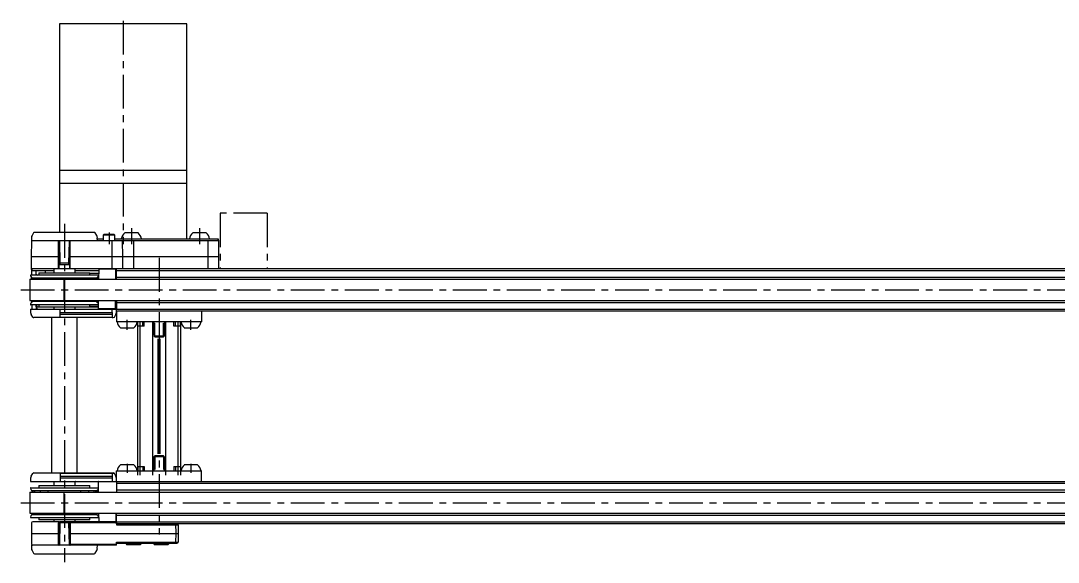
# Model space of a CAD drawing. Extents: x 0 to 1507, y -8 to 541.
# Drawn here: x 265.5 to 753.3, y 286.5 to 541 of the extents above; entities that cross this region are included whole.
import ezdxf

# ---------------------------------------------------------------- set-up
doc = ezdxf.new("R2010")
doc.units = 0
doc.header["$LTSCALE"] = 0.5
for name, pattern in [('CENTER', [50.8, 31.75, -6.35, 6.35, -6.35]), ('DASHED', [19.05, 12.7, -6.35]), ('PHANTOM', [63.5, 31.75, -6.35, 6.35, -6.35, 6.35, -6.35])]:
    doc.linetypes.add(name, pattern=pattern)
for name, color, linetype in [('MSM_CENTER', 1, 'CENTER'), ('MSM_CONTINUOUS', 7, 'CONTINUOUS'), ('MSM_DASHED', 4, 'DASHED'), ('MSM_IMAGINARY', 6, 'PHANTOM')]:
    doc.layers.add(name, color=color, linetype=linetype)

msp = doc.modelspace()

# ---------------------------------------------------------------- linework, layer by layer
at = {"layer": 'MSM_CENTER'}
for p, q in [((313.66, 541), (313.66, 436)), ((286.03, 445.5), (286.03, 286.5)), ((307.02, 441.5), (307.02, 436)), ((317.52, 443.5), (317.52, 436)), ((349.52, 443.5), (349.52, 436)), ((330.53, 429.5), (330.53, 299.5)), ((265.5, 414.5), (1305.9, 414.5)), ((315.53, 395.75), (315.53, 400.5)), ((345.53, 395.75), (345.53, 400.5)), ((315.53, 332.79), (315.53, 328.5)), ((345.53, 332.79), (345.53, 328.5)), ((265.5, 314.5), (1305.9, 314.5))]:
    msp.add_line(p, q, dxfattribs=at)
at = {"layer": 'MSM_CONTINUOUS'}
for p, q in [((283.66, 539.5), (283.66, 441.5)), ((343.66, 539.5), (283.66, 539.5)), ((343.66, 438.5), (343.66, 539.5)), ((283.66, 470.8), (343.66, 470.8)), ((343.66, 464.5), (283.66, 464.5)), ((270.56, 439.05), (270.53, 437.5)), ((271.54, 441.25), (270.83, 440.01)), ((300.09, 441.5), (271.98, 441.5)), ((301.24, 440.01), (300.52, 441.25)), ((301.53, 437.5), (301.5, 439.05)), ((304.58, 440.5), (304.28, 440.2)), ((309.78, 440.2), (304.28, 440.2)), ((304.28, 440.2), (304.28, 437.5)), ((309.48, 440.5), (304.58, 440.5)), ((309.78, 440.2), (309.48, 440.5)), ((309.78, 437.5), (309.78, 440.2)), ((320.66, 441.25), (314.41, 441.25)), ((352.66, 441.25), (346.41, 441.25)), ((358.39, 437.5), (270.53, 437.5)), ((270.53, 430), (270.66, 437.5)), ((283.3, 430), (283.3, 437.5)), ((283.53, 424.5), (283.53, 437.34)), ((283.71, 437.3), (283.54, 437.3)), ((283.72, 426.99), (283.54, 437.3)), ((283.71, 437.3), (283.89, 426.99)), ((288.18, 426.99), (288.36, 437.3)), ((288.53, 437.3), (288.35, 426.99)), ((288.53, 437.3), (288.36, 437.3)), ((288.53, 424.5), (288.53, 437.5)), ((288.53, 437.3), (288.53, 437.33)), ((288.73, 424.5), (288.73, 437.5)), ((301.5, 438.5), (304.28, 438.5)), ((308.52, 424.5), (308.52, 437.5)), ((309.78, 438.5), (313.27, 438.5)), ((313.27, 438.5), (345.27, 438.5)), ((313.52, 430), (313.39, 437.5)), ((318.52, 437.5), (318.52, 424.5)), ((345.27, 438.5), (358.38, 438.5)), ((353.52, 437.5), (353.52, 424.5)), ((358.38, 438.5), (358.19, 438.31)), ((358.19, 438.31), (358.2, 437.69)), ((358.38, 438.5), (358.4, 437.5)), ((358.4, 437.5), (358.53, 430)), ((270.63, 424.5), (270.53, 430)), ((283.53, 430), (270.53, 430)), ((283.3, 424.5), (283.3, 430)), ((283.62, 432.2), (283.53, 432.2)), ((283.67, 429.8), (283.53, 429.8)), ((288.53, 429.8), (288.4, 429.8)), ((288.53, 432.2), (288.44, 432.2)), ((358.52, 430), (288.53, 430)), ((313.42, 424.5), (313.52, 430)), ((358.53, 430), (358.44, 424.5)), ((270.65, 423.5), (270.63, 424.5)), ((270.63, 424.5), (1302.53, 424.5)), ((281.03, 424.5), (281.03, 422.5)), ((288.33, 426.99), (283.7, 426.99)), ((283.72, 426.99), (283.72, 426.7)), ((283.91, 426.5), (288.13, 426.5)), ((288.34, 426.7), (288.35, 426.99)), ((291.03, 422.5), (291.03, 424.5)), ((310.53, 419.5), (310.53, 424.5)), ((269.83, 419.5), (1302.23, 419.5)), ((269.83, 419.5), (269.83, 409.5)), ((301.82, 421.5), (270.25, 421.5)), ((270.53, 423.5), (270.57, 421.5)), ((281.03, 423.5), (270.53, 423.5)), ((270.6, 419.5), (270.59, 420.33)), ((270.83, 424.31), (270.63, 424.3)), ((270.84, 423.69), (270.65, 423.5)), ((302.27, 420), (270.66, 420)), ((270.66, 420), (270.66, 419.5)), ((270.84, 423.69), (270.83, 424.31)), ((271.97, 420), (271.97, 419.5)), ((272.53, 423.5), (272.57, 421.5)), ((274.03, 422.5), (298.03, 422.5)), ((274.03, 422.5), (274.03, 421.5)), ((274.61, 420), (274.61, 419.5)), ((276.98, 423.5), (276.96, 422.5)), ((278.3, 420), (278.3, 419.5)), ((285.7, 419.5), (285.7, 409.5)), ((302.33, 423.5), (291.03, 423.5)), ((293.76, 419.5), (293.76, 420)), ((297.45, 419.5), (297.45, 420)), ((298.03, 421.5), (298.03, 422.5)), ((302.31, 422.22), (298.03, 422.22)), ((300.09, 419.5), (300.09, 420)), ((301.41, 419.5), (301.41, 420)), ((301.78, 420.67), (302.28, 420.67)), ((302.28, 419.5), (302.36, 424.3)), ((310.2, 424.3), (302.36, 424.3)), ((310.03, 424.3), (310.03, 419.5)), ((310.2, 424.3), (310.29, 419.5)), ((310.53, 423.69), (310.21, 423.69)), ((1261.53, 423.5), (310.53, 423.5)), ((310.53, 420.5), (1261.53, 420.5)), ((269.83, 409.5), (1302.23, 409.5)), ((270.13, 405.5), (1261.53, 405.5)), ((270.13, 405.5), (270.16, 403.94)), ((301.82, 407.5), (270.25, 407.5)), ((270.66, 409.5), (270.66, 409)), ((302.09, 409), (270.66, 409)), ((270.79, 408.8), (270.78, 409)), ((270.85, 405.5), (270.81, 407.5)), ((272.11, 409.5), (272.11, 409)), ((272.85, 405.5), (272.81, 407.5)), ((273.04, 406.95), (272.81, 407.48)), ((272.81, 407.48), (273.12, 405.5)), ((273.7, 406.5), (302.05, 406.5)), ((274.03, 407.5), (274.03, 406.5)), ((274.75, 409.5), (274.75, 409)), ((278.44, 409.5), (278.44, 409)), ((281.03, 406.5), (281.03, 405.5)), ((284.03, 401.5), (284.03, 405.5)), ((291.03, 405.5), (291.03, 406.5)), ((293.9, 409), (293.9, 409.5)), ((297.59, 409), (297.59, 409.5)), ((298.03, 406.5), (298.03, 407.5)), ((298.03, 406.78), (302.05, 406.78)), ((300.23, 409), (300.23, 409.5)), ((301.55, 409), (301.55, 409.5)), ((302.08, 408.33), (301.78, 408.33)), ((302.04, 405.7), (302.1, 409.5)), ((302.04, 405.7), (310.03, 405.7)), ((302.53, 405.5), (302.53, 405.7)), ((308.5, 403.95), (308.53, 405.5)), ((310.03, 405.5), (310.03, 409.5)), ((310.46, 409.5), (310.53, 405.5)), ((310.51, 404.5), (310.51, 405.5)), ((310.53, 405.5), (310.53, 409.5)), ((1261.53, 408.5), (310.53, 408.5)), ((310.53, 404.5), (310.53, 405.5)), ((271.14, 401.75), (270.43, 402.98)), ((308.49, 401.5), (271.69, 401.5)), ((280.03, 401.5), (280.03, 328.5)), ((284.03, 403.95), (308.5, 403.95)), ((308.49, 402.98), (284.03, 402.98)), ((284.03, 401.75), (308.49, 401.75)), ((292.03, 328.5), (292.03, 401.5)), ((308.5, 403.95), (308.49, 401.5)), ((309.53, 401.75), (310.24, 402.98)), ((310.5, 403.95), (310.51, 404.5)), ((310.53, 404.5), (310.53, 399.5)), ((1261.53, 404.5), (311.05, 404.5)), ((350.53, 404.5), (350.53, 399.5)), ((350.53, 399.5), (310.53, 399.5)), ((312.41, 396.75), (318.66, 396.75)), ((320.53, 327.5), (320.53, 399.5)), ((321.53, 399.5), (321.53, 327.5)), ((327.53, 327.5), (327.53, 399.5)), ((333.53, 399.5), (333.53, 327.5)), ((339.53, 327.5), (339.53, 399.5)), ((340.53, 399.5), (340.53, 327.5)), ((342.41, 396.75), (348.66, 396.75)), ((330.01, 391.5), (330.01, 337.5)), ((330.53, 391.5), (330.53, 337.5)), ((331.05, 337.5), (331.05, 391.5)), ((318.66, 332.25), (312.41, 332.25)), ((348.66, 332.25), (342.41, 332.25)), ((270.43, 327.02), (271.14, 328.25)), ((271.63, 328.5), (309.1, 328.5)), ((284.03, 328.5), (284.03, 324.5)), ((309.53, 328.25), (284.03, 328.25)), ((284.04, 327.02), (308.5, 327.02)), ((308.49, 328.5), (308.5, 326.05)), ((310.24, 327.02), (309.53, 328.25)), ((310.53, 324.5), (310.53, 329.5)), ((310.53, 329.5), (350.53, 329.5)), ((350.53, 324.5), (350.53, 329.5)), ((270.16, 326.06), (270.13, 324.5)), ((270.13, 324.5), (310.53, 324.5)), ((274.03, 322.5), (298.03, 322.5)), ((274.03, 322.5), (274.03, 321.5)), ((281.03, 324.3), (281.03, 322.5)), ((308.51, 326.05), (284.04, 326.05)), ((291.03, 322.5), (291.03, 324.3)), ((298.03, 321.5), (298.03, 322.5)), ((302.12, 319.5), (302.04, 324.3)), ((310.53, 324.3), (302.04, 324.3)), ((302.53, 324.5), (302.53, 324.3)), ((308.5, 326.05), (308.53, 324.5)), ((310.03, 324.3), (310.03, 324.5)), ((310.53, 324.3), (310.45, 319.5)), ((310.53, 324.5), (310.51, 326.05)), ((310.53, 324.5), (310.53, 319.5)), ((310.53, 324.5), (1261.53, 324.5)), ((1261.53, 323.5), (310.53, 323.5)), ((269.83, 319.5), (1302.23, 319.5)), ((269.83, 319.5), (269.83, 309.5)), ((270.25, 321.5), (301.82, 321.5)), ((301.41, 320), (270.66, 320)), ((270.66, 320), (270.66, 319.5)), ((271.97, 320), (271.97, 319.5)), ((274.61, 320), (274.61, 319.5)), ((278.3, 320), (278.3, 319.5)), ((285.7, 319.5), (285.7, 309.5)), ((293.76, 319.5), (293.76, 320)), ((297.45, 319.5), (297.45, 320)), ((300.09, 319.5), (300.09, 320)), ((301.41, 319.5), (301.41, 320)), ((310.53, 320.5), (1261.53, 320.5)), ((269.83, 309.5), (1302.23, 309.5)), ((270.25, 307.5), (301.82, 307.5)), ((270.66, 309.5), (270.66, 309)), ((270.66, 309), (301.41, 309)), ((271.97, 309.5), (271.97, 309)), ((274.03, 307.5), (274.03, 306.5)), ((274.61, 309.5), (274.61, 309)), ((278.3, 309.5), (278.3, 309)), ((293.76, 309), (293.76, 309.5)), ((297.45, 309), (297.45, 309.5)), ((298.03, 306.5), (298.03, 307.5)), ((300.09, 309), (300.09, 309.5)), ((301.41, 309), (301.41, 309.5)), ((302.36, 305.7), (302.29, 309.5)), ((310.27, 309.5), (310.2, 305.7)), ((310.53, 304.5), (310.53, 309.5)), ((1261.53, 308.5), (310.53, 308.5)), ((270.62, 305.01), (270.53, 300)), ((283.33, 305.5), (271.12, 305.5)), ((298.03, 306.5), (274.03, 306.5)), ((281.03, 306.5), (281.03, 305.5)), ((283.53, 305.01), (283.3, 305.01)), ((283.3, 300), (283.3, 305.01)), ((288.35, 305.01), (283.39, 305.01)), ((283.53, 305.3), (283.53, 294.99)), ((283.72, 305.3), (283.53, 305.3)), ((283.54, 294.7), (283.72, 305.3)), ((283.89, 305.01), (283.71, 294.7)), ((310.2, 305.5), (283.92, 305.5)), ((288.36, 294.7), (288.18, 305.01)), ((288.34, 305.3), (288.53, 294.7)), ((288.53, 305.3), (288.34, 305.3)), ((288.53, 305.3), (288.53, 300)), ((288.73, 305.5), (288.73, 294.5)), ((310.52, 305.01), (288.73, 305.01)), ((291.03, 305.5), (291.03, 306.5)), ((302.36, 305.7), (310.2, 305.7)), ((310.2, 305.5), (1261.53, 305.5)), ((310.51, 305.5), (310.54, 304.01)), ((1261.53, 304.5), (310.53, 304.5)), ((310.54, 304.01), (339.46, 304.01)), ((338.53, 300), (338.46, 304.5)), ((339.46, 304.01), (339.53, 300)), ((270.53, 300), (283.53, 300)), ((270.53, 300), (270.62, 294.99)), ((283.3, 294.99), (283.3, 300)), ((283.66, 302), (283.53, 302)), ((283.59, 298), (283.53, 298)), ((288.53, 302), (288.4, 302)), ((288.53, 298), (288.47, 298)), ((288.53, 300), (339.53, 300)), ((288.53, 300), (288.53, 294.7)), ((338.46, 295.99), (338.53, 300)), ((339.53, 300), (339.46, 295.99)), ((310.51, 294.5), (270.53, 294.5)), ((270.53, 294.5), (270.56, 292.95)), ((283.53, 294.99), (283.3, 294.99)), ((283.53, 294.99), (283.54, 294.7)), ((283.71, 294.7), (283.54, 294.7)), ((288.53, 294.7), (288.36, 294.7)), ((288.73, 294.99), (310.52, 294.99)), ((301.5, 292.95), (301.53, 294.5)), ((310.51, 294.51), (310.54, 295.99)), ((310.53, 295.5), (338.96, 295.5)), ((310.54, 295.99), (339.46, 295.99)), ((321.66, 294.75), (315.41, 294.75)), ((334.66, 294.75), (328.41, 294.75)), ((338.46, 295.5), (338.46, 295.99)), ((270.83, 291.99), (271.54, 290.75)), ((271.98, 290.5), (300.09, 290.5)), ((300.52, 290.75), (301.24, 291.99))]:
    msp.add_line(p, q, dxfattribs=at)
for centre, radius, start, end in [((272.56, 439.01), 2, 150, 179), ((271.98, 441), 0.5, 90, 150), ((300.09, 441), 0.5, 30, 90), ((299.51, 439.01), 2, 1, 30), ((317.45, 437.6), 4.75, 129.7731, 169.0684), ((317.62, 437.6), 4.75, 10.9316, 50.2268), ((349.45, 437.6), 4.75, 129.7731, 169.0684), ((349.62, 437.6), 4.75, 10.9316, 50.2269), ((283.34, 437.3), 0.2, 1.0006, 89.9996), ((283.3, 436.99), 0.513, 37.542, 82.7857), ((288.77, 436.99), 0.513, 97.214, 142.4592), ((288.73, 437.3), 0.2, 89.9986, 179.0013), ((358.26, 438.95), 1.26, 266.9694, 276.032), ((283.73, 432.2), 0.2, 180, 238.496), ((283.73, 429.8), 0.2, 110.1432, 180), ((288.33, 429.8), 0.2, 0, 69.8568), ((288.33, 432.2), 0.2, 301.504, 0), ((283.92, 426.7), 0.2, 180.9987, 270.0014), ((286.07, 426.89), 2.18, 177.3831, 190.3363), ((286, 426.89), 2.18, 349.6638, 2.6168), ((288.14, 426.7), 0.2, 269.9986, 359.0013), ((302.56, 424.3), 0.2, 90.0007, 178.9996), ((303.24, 424.3), 0.711, 163.8146, 179.8607), ((309.32, 424.3), 0.711, 0.1393, 16.1854), ((270.25, 421.3), 0.2, 90, 188.8499), ((271.53, 421.5), 1.5, 188.8499, 270), ((273.55, 422.5), 0.997, 180.8131, 270.1868), ((274.87, 422.39), 2.32, 178.1759, 202.4583), ((300.53, 421.5), 1.5, 270, 351.1501), ((301.82, 421.3), 0.2, 351.1501, 90), ((271.53, 407.5), 1.5, 90, 171.1501), ((270.25, 407.7), 0.2, 171.1501, 270), ((273.68, 407.19), 0.694, 200.1648, 272.382), ((300.53, 407.5), 1.5, 8.8499, 90), ((301.82, 407.7), 0.2, 270, 8.8499), ((301.84, 405.7), 0.2, 270, 359), ((272.08, 403.97), 1.92, 181.032, 211.1162), ((271.74, 402.35), 0.851, 224.739, 266.2146), ((308.56, 403.48), 1.98, 268.0189, 299.1647), ((307.31, 404.31), 3.21, 335.5336, 353.4663), ((311.08, 404), 0.5, 90, 179), ((315.45, 400.4), 4.75, 190.9316, 230.2269), ((315.62, 400.4), 4.75, 309.7731, 349.0684), ((345.45, 400.4), 4.75, 190.9316, 230.2269), ((345.62, 400.4), 4.75, 309.7731, 349.0684), ((315.45, 328.6), 4.75, 129.7731, 169.0684), ((315.62, 328.6), 4.75, 10.9316, 50.2269), ((345.45, 328.6), 4.75, 129.7731, 169.0684), ((345.62, 328.6), 4.75, 10.9316, 50.2269), ((272.07, 326.03), 1.91, 148.8472, 179.3084), ((271.6, 327.95), 0.555, 87.5197, 146.719), ((309.1, 328), 0.5, 30.0207, 89.9793), ((307.32, 325.69), 3.21, 6.5307, 24.4724), ((280.83, 324.3), 0.2, 0, 39.7696), ((291.23, 324.3), 0.2, 90, 180), ((301.84, 324.3), 0.2, 1, 90), ((270.25, 321.3), 0.2, 90, 188.8499), ((271.53, 321.5), 1.5, 188.8499, 270), ((300.53, 321.5), 1.5, 270, 351.1501), ((301.82, 321.3), 0.2, 351.1501, 90), ((271.53, 307.5), 1.5, 90, 171.1501), ((270.25, 307.7), 0.2, 171.1501, 270), ((300.53, 307.5), 1.5, 8.8499, 90), ((301.82, 307.7), 0.2, 270, 8.8499), ((271.12, 305), 0.5, 90, 179), ((285.02, 305.13), 1.73, 167.6626, 184.0733), ((283.33, 305.3), 0.2, 0.0017, 89.9974), ((283.92, 305.3), 0.2, 90.0594, 179.859), ((286.07, 305.11), 2.18, 169.6641, 182.6165), ((286, 305.11), 2.18, 357.3835, 10.3359), ((288.14, 305.3), 0.201, 0.1644, 89.931), ((288.73, 305.3), 0.2, 90, 180), ((288.68, 302.13), 2.87, 89.005, 92.9926), ((302.56, 305.7), 0.2, 180.9994, 270.0008), ((303.24, 305.7), 0.711, 180.1384, 196.1863), ((309.32, 305.7), 0.711, 343.8137, 359.8616), ((310, 305.7), 0.2, 269.9992, 359.0006), ((338.96, 304), 0.5, 0.9992, 90.0008), ((272.56, 292.99), 2, 181, 210), ((271.12, 295), 0.5, 181, 270), ((285.02, 294.87), 1.73, 175.9267, 192.3375), ((283.34, 294.7), 0.2, 269.9986, 359.0013), ((283.3, 295.01), 0.513, 277.2125, 322.4598), ((288.77, 295.01), 0.513, 217.5402, 262.7875), ((288.68, 297.86), 2.87, 267.0037, 270.9944), ((288.73, 294.7), 0.2, 181.0047, 270.9782), ((299.51, 292.99), 2, 330, 359), ((318.45, 298.4), 4.75, 217.6392, 230.2273), ((318.62, 298.4), 4.75, 309.7727, 322.3608), ((331.45, 298.4), 4.75, 217.6393, 230.2269), ((331.62, 298.4), 4.75, 309.7727, 322.3608), ((338.96, 296), 0.5, 270.0006, 358.9993), ((271.98, 291), 0.5, 210, 270), ((300.09, 291), 0.5, 270, 330)]:
    msp.add_arc(centre, radius, start, end, dxfattribs=at)
at = {"layer": 'MSM_DASHED'}
for p, q in [((320.53, 397.5), (320.53, 399.5)), ((323.53, 397.5), (320.53, 397.5)), ((322.88, 397.5), (322.88, 399.5)), ((323.53, 397.5), (323.53, 399.5)), ((328.03, 399.5), (328.03, 392.99)), ((328.52, 392.5), (328.52, 399.5)), ((332.54, 392.5), (332.54, 399.5)), ((333.03, 392.99), (333.03, 399.5)), ((337.53, 397.5), (337.53, 399.5)), ((340.53, 397.5), (337.53, 397.5)), ((338.18, 397.5), (338.18, 399.5)), ((340.53, 397.5), (340.53, 399.5)), ((328.03, 392.99), (328.52, 392.5)), ((328.03, 392.99), (333.03, 392.99)), ((328.52, 392.5), (332.54, 392.5)), ((332.54, 392.5), (333.03, 392.99)), ((328.52, 336.5), (328.03, 336.01)), ((328.03, 336.01), (328.03, 329.5)), ((333.03, 336.01), (328.03, 336.01)), ((332.54, 336.5), (328.52, 336.5)), ((328.52, 336.5), (328.52, 329.5)), ((333.03, 336.01), (332.54, 336.5)), ((332.54, 336.5), (332.54, 329.5)), ((333.03, 329.5), (333.03, 336.01)), ((320.53, 331.5), (323.53, 331.5)), ((320.53, 331.5), (320.53, 329.5)), ((322.88, 331.5), (322.88, 329.5)), ((323.53, 331.5), (323.53, 329.5)), ((337.53, 331.5), (340.53, 331.5)), ((337.53, 331.5), (337.53, 329.5)), ((338.18, 331.5), (338.18, 329.5)), ((340.53, 331.5), (340.53, 329.5))]:
    msp.add_line(p, q, dxfattribs=at)
at = {"layer": 'MSM_IMAGINARY'}
for p, q in [((359.33, 450.5), (359.33, 424.5)), ((381.33, 450.5), (359.33, 450.5)), ((381.33, 450.5), (381.33, 424.5))]:
    msp.add_line(p, q, dxfattribs=at)

doc.saveas('drawing.dxf')
